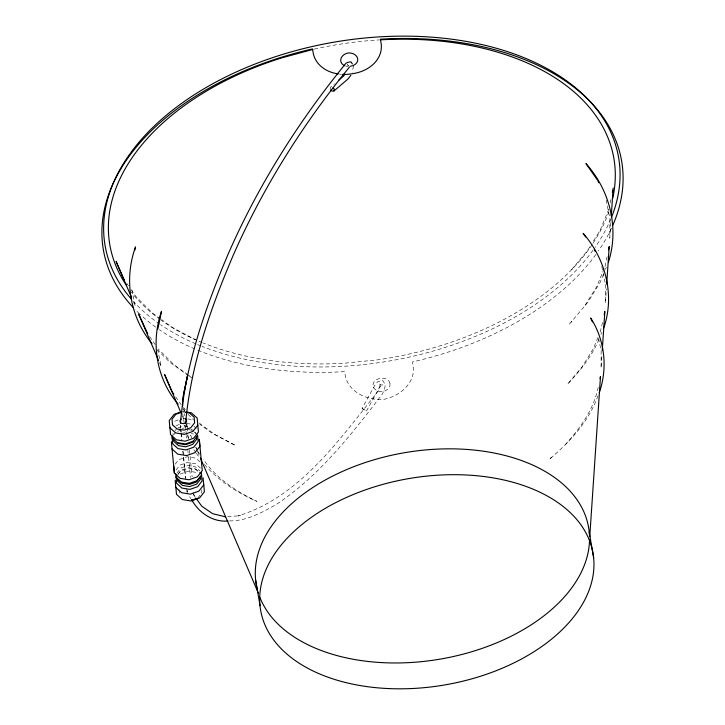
<?xml version="1.0" encoding="UTF-8"?>
<svg xmlns="http://www.w3.org/2000/svg" width="725" height="725" viewBox="0 0 725 725"><rect width="100%" height="100%" fill="white"/><g stroke="black" fill="none" stroke-linecap="round" stroke-linejoin="round"><path stroke-width="0.54" stroke-dasharray="3.62 2.72" d="M182.646 413.513L184.395 424.17M183.769 407.287L184.839 415.778M601.161 350.782L601.07 368.083L601.958 354.77M605.52 284.535L605.42 303.104L606.39 288.686M610.822 222.566L609.779 238.135L609.888 218.297L606.118 200.109M353.583 65.93L352.132 72.264M330.138 89.22L330.437 87.263L334.497 83.792M610.16 202.81L610.822 199.647M605.058 266.447L607.133 256.487M602.575 322.462L600.119 332.195M598.234 387.313C593.766 409.136 580.408 427.949 565.708 444.198M608.837 209.135L600.209 230.124L592.126 243.183M604.197 268.531L596.902 286.266L584.903 305.651M603.408 274.431L600.092 282.496L587.884 302.225L569.261 324.274L571.971 321.166M605.484 269.392L606.308 267.371M597.998 337.343L593.34 348.68L582.121 366.814L567.485 384.232C579.946 370.883 591.953 356.392 598.959 339.345M600.998 334.379L601.813 332.394M598.025 395.696C588.936 421.515 569.678 442.078 549.142 459.469L551.507 457.421M227.659 516.671L240.428 515.674L238.117 515.91C298.872 497.323 337.95 441.389 375.876 394.101L378.078 391.21L379.628 387.612L380.054 384.522L379.184 383.072L380.58 385.129L383.008 384.83L381.178 385.564L379.021 388.265L366.533 410.903L362.708 409.145L362.083 408.392L374.807 385.319L377.653 381.758L382.655 380.426L385.265 384.495L384.676 388.827L382.51 393.856L379.864 397.327C349.577 436.749 318.148 476.805 276.189 504.5C261.761 512.774 246.201 521.157 229.091 520.922M589.815 246.908L587.513 250.642L570.956 270.353L572.116 269.192M175.006 430.768L177 428.203M173.882 434.592L175.885 432.037M175.151 464.172L178.622 459.722L187.068 456.759L195.877 458.191L201.686 463.465M176.121 469.981L179.918 465.115L187.612 462.414L195.641 463.71L200.934 468.522M176.963 473.09L180.96 467.969L187.911 465.532L195.152 466.71L199.937 471.042M177.843 474.358L181.168 470.09L188.119 467.652L195.369 468.83L200.145 473.171M177.988 474.368L180.516 471.123L188.21 468.423L196.239 469.718L200.78 473.842M197.753 498.075L200.317 494.785M174.788 421.171L181.123 418.941M175.994 425.666L180.806 423.971M177.997 427.859L183.951 425.765L189.134 426.599M182.183 428.584L184.168 427.886M177.552 431.33L180.443 430.315M182.555 433.323L184.667 432.58M180.054 474.105L188.5 471.132L197.309 472.564M182.555 411.365L184.757 411.728M182.573 411.918L184.567 412.244M183.235 418.207L186.542 418.742M187.639 418.914L192.043 419.63M186.706 423.445L191.717 424.261M188.301 429.617L192.315 430.269M191.273 433.65L193.475 434.003M362.083 408.392L366.533 410.903M194.092 339.092L195.523 339.78L172.323 327.419L161.439 319.517M189.787 376.556L192.66 378.187L189.071 375.577M160.524 318.864L152.359 312.937L135.992 296.57L131.624 290.29M188.174 374.934L173.801 364.503L158.34 349.051M188.826 376.012L169.641 362.092L157.842 350.302M199.302 423.146L215.18 434.665L235.688 445.594L211.492 432.861L199.819 424.388M193.992 426.318L196.257 428.384M191.409 429.064L193.802 431.23M194.599 431.955L196.194 433.405M194.59 432.327L197.608 435.072M183.833 408.166L185.355 409.688M182.673 408.982L185.002 411.302M188.101 414.401L193.53 419.829M204.45 464.598C218.769 480.72 237.075 492.819 256.786 501.319C236.359 491.342 216.204 478.473 203.299 459.306M195.288 497.259L193.33 494.577L194.635 496.48L192.397 490.626M126.621 283.103L128.497 285.795M149.64 336.545L155.232 344.583M175.704 396.829L181.232 404.758M197.517 450.995L199.448 453.759M193.829 449.663L195.677 452.318M196.294 453.207L199.375 457.638M189.578 496.761L190.874 498.664M348.426 65.875L347.502 64.507L348.372 65.948M191.889 438.118L190.593 435.154L191.482 437.229M195.786 447.035L196.656 449.011M187.032 434.656L188.799 438.688M132.992 300.875L135.222 306.068L131.452 287.879M159.455 362.554L161.231 366.696L157.715 349.731M182.347 415.933L184.123 420.074M185.899 424.216L187.231 427.324L186.579 424.179M195.94 447.633L197.282 450.751M197.726 451.793L199.511 455.943M186.515 488.768L187.666 491.767M601.786 266.519L605.303 283.475M598.542 338.194L600.943 349.731M184.612 425.222L185.056 427.342M186.805 423.264L187.141 426.608M187.249 427.723L187.585 431.076M188.029 435.535L188.364 438.888M189.47 450.044L192.134 476.823M180.498 425.475L180.724 427.714M180.833 428.828L181.168 432.173M181.277 433.287L181.948 439.984M183.053 451.14L185.718 477.92M186.941 490.191L187.159 492.429L187.023 490.789M185.437 425.702L185.881 430.197M185.99 431.321L186.325 434.701M186.434 435.825L186.66 438.072M187.875 450.442L188.101 452.69M188.545 457.185L190.539 477.431M180.28 425.475L180.498 427.696M180.607 428.81L180.933 432.136M181.042 433.251L181.703 439.912M182.791 451.013L185.745 480.992M201.314 489.774L201.595 493.145M179.03 489.493L179.492 495.112M173.003 433.323L173.166 435.272M611.501 228.157A262.903 163.297 -9.7 0 1 598.415 250.904M595.841 254.538A262.903 163.297 -9.7 0 1 412.498 361.902L413.159 365.808A35.28 27.641 -11.7 0 1 384.005 399.312A35.28 27.487 0.3 0 1 345.263 375.532L344.593 371.626A262.903 163.297 -9.7 0 1 196.004 349.432M194.998 349.006A262.903 163.297 -9.7 0 1 159.346 329.685M155.685 327.111A262.903 163.297 -9.7 0 1 140.342 314.596M139.535 313.843A262.903 163.297 -9.7 0 1 134.859 309.24M608.937 211.591A255.698 158.829 -9.7 0 1 592.669 243.781M592.044 244.715A255.698 158.829 -9.7 0 1 377.58 359.845L344.429 363.216A255.698 158.829 -9.7 0 1 203.227 343.007M202.193 342.581A255.698 158.829 -9.7 0 1 161.167 320.269M160.252 319.607A255.698 158.829 -9.7 0 1 131.316 292.103M314.297 49.11A255.698 158.829 -9.7 0 1 379.257 39.902M610.822 218.977A260.502 161.811 -9.7 0 1 595.062 247.415M593.05 250.243A260.502 161.811 -9.7 0 1 201.922 346.323M200.898 345.925A260.502 161.811 -9.7 0 1 196.865 344.266M195.868 343.84A260.502 161.811 -9.7 0 1 160.542 324.7M159.627 324.066A260.502 161.811 -9.7 0 1 134.279 302.325M348.127 66.41A8.573 6.715 -11.7 0 1 345.979 66.129M341.548 74.312A35.28 27.641 -11.7 0 1 339.345 74.104M390.005 383.48A8.573 6.715 -11.7 0 0 380.435 378.414A8.573 6.679 0.3 0 0 373.067 385.908A8.573 6.679 0.3 0 0 382.7 391.663A8.573 6.715 -11.7 0 0 390.005 383.48"/><path stroke-width="1.09" d="M182.691 405.873L182.727 398.233L187.503 375.713L183.842 393.231M589.751 536.817L600.499 376.474L600.046 378.64M602.257 350.329L604.858 311.496L604.17 314.786M606.689 284.245L609.217 246.518L608.52 249.844M611.275 215.896L612.987 190.312M180.443 423.282C185.464 364.158 205.456 307.418 228.556 253.161C258.046 186.017 297.259 123.504 343.315 66.519L345.97 63.193L348.535 62.16L350.972 61.861L352.368 63.909M185.6 423.563C190.602 365.028 210.395 308.859 233.278 255.146C262.559 188.446 301.528 126.367 347.275 69.763L349.495 66.999M330.727 89.837L331.905 91.078L333.971 90.969L334.261 89.012L333.083 87.779M134.868 250.062L135.53 246.89C123.712 279.261 129.829 317.124 152.014 343.641M157.823 328.996L161.521 311.306C150.51 342.653 156.392 378.849 178.178 404.206M612.362 192.27L613.241 188.056M608.384 262.332C619.44 228.157 609.825 190.023 585.963 163.596L597.246 179.8M603.454 328.416L604.269 326.431C614.791 294.151 605.257 258.49 583.136 233.341L585.737 237.048M599.303 392.597C607.903 368.064 604.822 339.889 590.685 318.003L592.434 322M350.827 75.282L348.018 78.98L333.971 90.969M181.15 419.05L180.036 420.491L180.172 422.131L181.513 423.346L183.543 423.681L185.491 422.992L186.615 421.56L186.479 419.92L185.138 418.697M197.762 425.176L192.904 431.402L184.458 434.375L175.649 432.943L169.84 427.668L169.251 420.563L174.109 414.337L181.504 411.737M197.544 435.544L192.469 442.25L185.518 444.688L178.268 443.51L172.097 437.809M200.417 476.896L196.421 482.016L189.47 484.454L182.22 483.276L177.444 478.944M338.566 80.321L344.248 75.463M181.613 412.253L175.885 414.265L172.042 419.195L172.505 424.823L177.099 429.001L184.078 430.124L190.757 427.777L194.608 422.847L194.137 417.228L189.542 413.051L185.555 412.407M193.122 441.217L185.419 443.927L177.389 442.622M192.016 500.087L196.792 498.41M312.91 49.436L281.164 58.045A255.698 158.829 -9.7 0 0 126.114 284.916M228.012 521.003C212.806 522.399 198.641 512.62 191.536 499.57M185.863 411.9L191.364 412.797L197.173 418.071L198.442 432.018L193.584 438.244L185.138 441.208L176.329 439.776L170.52 434.502L169.931 427.397M225.529 516.843L212.579 513.662L201.786 506.204L195.931 498.157M171.943 448.875L177.752 454.158L186.57 455.581L195.016 452.618L199.873 446.392L199.284 439.278L202.275 470.57L197.417 476.796L188.971 479.76L180.163 478.337L174.353 473.062L171.363 441.77M147.773 333.862L138.584 313.898L158.567 360.479M173.864 394.183L172.024 391.536L164.584 374.526L181.014 412.833M597.871 180.706L598.768 182.736M594.283 249.355L595.162 251.376M124.483 280.647L116.082 261.444L131.66 297.767M200.408 458.028L258.381 593.195M589.217 532.023L593.639 557.878A168.608 104.726 -9.7 0 1 352.413 684.083A168.608 104.726 -9.7 0 1 334.433 503.304A168.608 104.726 -9.7 0 1 593.639 557.878M255.599 579.783L260.021 605.629M203.797 484.672L204.387 491.786L199.529 498.012L191.083 500.975L182.265 499.543L176.465 494.269L175.876 487.164M203.118 477.838L203.707 484.943L198.849 491.169L190.403 494.142L181.585 492.71L175.785 487.436L175.196 480.331M201.532 474.531L202.067 481.01L197.644 486.683L189.941 489.384L181.912 488.079L176.619 483.276L176.084 476.796M201.296 472.836L201.468 475.002L197.046 480.675L189.343 483.376L181.313 482.071L176.021 477.267L175.758 474.023M197.608 435.072L198.142 441.552L193.72 447.225L186.017 449.926L177.988 448.63L172.695 443.818L171.925 435.653M200.462 477.068L200.626 479.017L196.629 484.137L189.678 486.575L182.437 485.406L177.652 481.065L177.417 478.138M196.43 436.323L196.674 439.25L192.678 444.371L185.727 446.808L178.477 445.639L173.701 441.298L173.456 438.371M173.764 465.948L174.353 473.062M130.636 152.884A260.502 161.811 -9.7 0 1 452.463 39.295A260.502 161.811 -9.7 0 1 611.664 216.92M131.307 299.026A260.502 161.811 -9.7 0 1 129.956 153.818M257.493 590.15A168.608 104.726 -9.7 0 1 406.154 452.436A168.608 104.726 -9.7 0 1 589.452 535.186M589.534 539.436A168.608 104.726 -9.7 0 1 441.172 658.943A168.608 104.726 -9.7 0 1 259.804 597.21M612.897 225.058A262.903 163.297 -9.7 0 0 380.407 39.204L381.069 43.11A35.28 27.487 0.3 0 1 351.643 73.823A35.28 27.641 -11.7 0 1 342.653 74.376M133.364 307.672A262.903 163.297 -9.7 0 1 312.502 48.919L313.173 52.825A35.28 27.641 -11.7 0 0 338.249 73.959M380.353 39.839A255.698 158.829 -9.7 0 1 612.797 197.988M350.347 66.238A8.573 6.679 0.3 0 0 357.715 58.743A8.573 6.679 0.3 0 0 348.082 52.988A8.573 6.715 -11.7 0 0 340.868 58.961A8.573 6.715 -11.7 0 0 344.973 65.812"/></g></svg>
